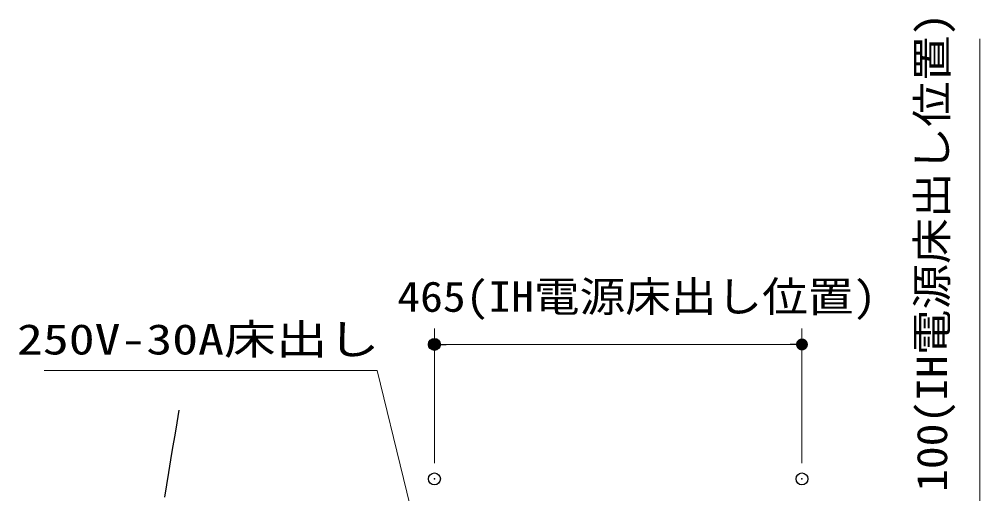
# Model space of a CAD drawing. Units: millimetres, scale not verified. Extents: x -9797 to 9797, y -4555 to 4555.
# Drawn here: x -4448 to -3233, y 1671 to 2271 of the extents above; entities that cross this region are included whole.
import ezdxf
from ezdxf.enums import TextEntityAlignment as Align

# ---------------------------------------------------------------- set-up
doc = ezdxf.new("R2010")
doc.units = ezdxf.units.MM
doc.header["$LTSCALE"] = 30
doc.header["$PDMODE"] = 32
doc.header["$PDSIZE"] = 15
for name, color, linetype, lineweight in [('0-0_0', 7, 'Continuous', 25), ('0-2_寸法ﾚｲﾔｰ', 30, 'Continuous', 13), ('0-3_DEFPOINTS', 7, 'Continuous', 25)]:
    doc.layers.add(name, color=color, linetype=linetype, lineweight=lineweight)
doc.styles.add('ＭＳ ゴシック', font='')
doc.styles.get('ＭＳ ゴシック').set_extended_font_data('MS Gothic')

# ---------------------------------------------------------------- blocks, each defined once
blk = doc.blocks.new('_DOT')
at = {"layer": '0-0_0', "color": 30}
blk.add_line((-15, 0), (-30, 0), dxfattribs=at)
for points in [[(0, 0), (-15, 0), (-14.88, 1.88)], [(0, 0), (-14.88, -1.88), (-15, 0)], [(0, 0), (-14.88, 1.88), (-14.53, 3.73)], [(0, 0), (-14.53, -3.73), (-14.88, -1.88)], [(0, 0), (-14.53, 3.73), (-13.95, 5.52)], [(0, 0), (-13.95, -5.52), (-14.53, -3.73)], [(0, 0), (-13.95, 5.52), (-13.14, 7.23)], [(0, 0), (-13.14, -7.23), (-13.95, -5.52)], [(0, 0), (-13.14, 7.23), (-12.14, 8.82)], [(0, 0), (-12.14, -8.82), (-13.14, -7.23)], [(0, 0), (-12.14, 8.82), (-10.93, 10.27)], [(0, 0), (-10.93, -10.27), (-12.14, -8.82)], [(0, 0), (-10.93, 10.27), (-9.56, 11.56)], [(0, 0), (-9.56, -11.56), (-10.93, -10.27)], [(0, 0), (-9.56, 11.56), (-8.04, 12.66)], [(0, 0), (-8.04, -12.66), (-9.56, -11.56)], [(0, 0), (-8.04, 12.66), (-6.39, 13.57)], [(0, 0), (-6.39, -13.57), (-8.04, -12.66)], [(0, 0), (-6.39, 13.57), (-4.64, 14.27)], [(0, 0), (-4.64, -14.27), (-6.39, -13.57)], [(0, 0), (-4.64, 14.27), (-2.81, 14.73)], [(0, 0), (-2.81, -14.73), (-4.64, -14.27)], [(0, 0), (-2.81, 14.73), (-0.94, 14.97)], [(0, 0), (-0.94, -14.97), (-2.81, -14.73)], [(0, 0), (-0.94, 14.97), (0.94, 14.97)], [(0, 0), (0.94, -14.97), (-0.94, -14.97)], [(0, 0), (0.94, 14.97), (2.81, 14.73)], [(0, 0), (2.81, 14.73), (4.64, 14.27)], [(0, 0), (4.64, 14.27), (6.39, 13.57)], [(0, 0), (6.39, 13.57), (8.04, 12.66)], [(0, 0), (8.04, 12.66), (9.56, 11.56)], [(0, 0), (9.56, 11.56), (10.93, 10.27)], [(0, 0), (10.93, 10.27), (12.14, 8.82)], [(0, 0), (12.14, 8.82), (13.14, 7.23)], [(0, 0), (13.14, 7.23), (13.95, 5.52)], [(0, 0), (13.95, 5.52), (14.53, 3.73)], [(0, 0), (14.53, 3.73), (14.88, 1.88)], [(0, 0), (14.88, 1.88), (15, 0)], [(0, 0), (2.81, -14.73), (0.94, -14.97)], [(0, 0), (4.64, -14.27), (2.81, -14.73)], [(0, 0), (6.39, -13.57), (4.64, -14.27)], [(0, 0), (8.04, -12.66), (6.39, -13.57)], [(0, 0), (9.56, -11.56), (8.04, -12.66)], [(0, 0), (10.93, -10.27), (9.56, -11.56)], [(0, 0), (12.14, -8.82), (10.93, -10.27)], [(0, 0), (13.14, -7.23), (12.14, -8.82)], [(0, 0), (13.95, -5.52), (13.14, -7.23)], [(0, 0), (14.53, -3.73), (13.95, -5.52)], [(0, 0), (14.88, -1.88), (14.53, -3.73)], [(0, 0), (15, 0), (14.88, -1.88)]]:
    blk.add_solid(points, dxfattribs=at)

msp = doc.modelspace()

# ---------------------------------------------------------------- linework, layer by layer
at = {"layer": '0-0_0'}
msp.add_lwpolyline([(-4246.33, 1776.8), (-4249, 1761.08), (-4251.66, 1745.36), (-4254.3, 1729.63), (-4256.91, 1713.91), (-4259.5, 1698.19), (-4262.04, 1682.47), (-4264.53, 1666.75)], dxfattribs=at)
at = {"layer": '0-2_寸法ﾚｲﾔｰ'}
for p, q in [((-3233.07, 1635), (-3233.07, 2246.71)), ((-3923.07, 1710), (-3923.07, 1880)), ((-3458.07, 1710), (-3458.07, 1880)), ((-3473.07, 1860), (-3908.07, 1860))]:
    msp.add_line(p, q, dxfattribs=at)
msp.add_lwpolyline([(-4416.86, 1827.19), (-3995.76, 1827.19), (-3929.12, 1554.06)], dxfattribs=at)
at = {"layer": '0-3_DEFPOINTS'}
for p in [(-3923.07, 1860), (-3923.07, 1690), (-3458.07, 1690)]:
    msp.add_point(p, dxfattribs=at)

# ---------------------------------------------------------------- block references
at = {"layer": '0-2_寸法ﾚｲﾔｰ', "xscale": 0.5, "yscale": 0.5, "rotation": 180}
msp.add_blockref('_DOT', (-3923.07, 1860), dxfattribs=at)
at = {"layer": '0-2_寸法ﾚｲﾔｰ', "xscale": 0.5, "yscale": 0.5}
msp.add_blockref('_DOT', (-3458.07, 1860), dxfattribs=at)

# ---------------------------------------------------------------- texts
at = {"layer": '0-2_寸法ﾚｲﾔｰ', "style": 'ＭＳ ゴシック', "width": 1.1}
msp.add_text('100(IH電源床出し位置)', height=38.49, rotation=90, dxfattribs=at).set_placement((-3262.81, 1673.57), align=Align.BOTTOM_LEFT)
msp.add_text('465(IH電源床出し位置)', height=38.49, dxfattribs=at).set_placement((-3970, 1889.74), align=Align.BOTTOM_LEFT)
at = {"layer": '0-2_寸法ﾚｲﾔｰ', "color": 7, "style": 'ＭＳ ゴシック', "width": 1.25}
msp.add_text('250V-30A床出し', height=38.48, dxfattribs=at).set_placement((-4451.21, 1835.74), align=Align.BOTTOM_LEFT)

doc.saveas('drawing.dxf')
